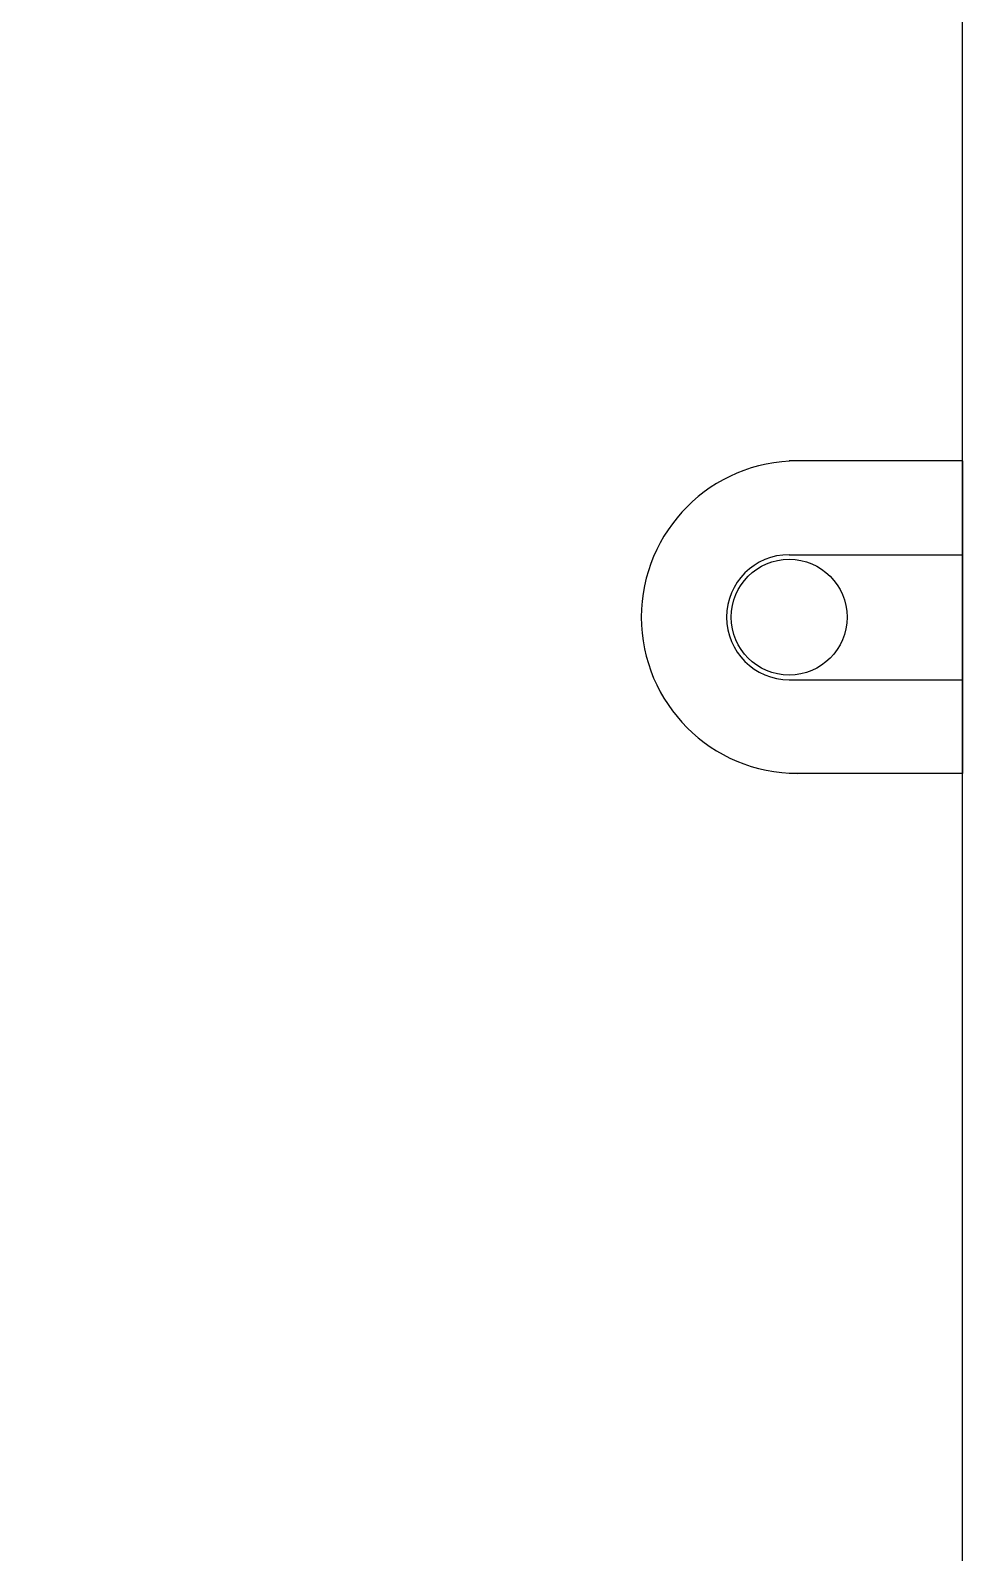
# Model space of a CAD drawing. Extents: x -4358 to 1981, y -50 to 2478.
# Drawn here: x 946 to 1274, y 678 to 1214 of the extents above; entities that cross this region are included whole.
import ezdxf

# ---------------------------------------------------------------- set-up
doc = ezdxf.new("R2010")
doc.units = 0
doc.header["$LTSCALE"] = 20
doc.header["$MEASUREMENT"] = 0
doc.layers.add('4', color=4, linetype='CONTINUOUS')
doc.layers.add('6', color=6, linetype='CONTINUOUS')

msp = doc.modelspace()

# ---------------------------------------------------------------- linework, layer by layer
at = {"layer": '4'}
for p, q in [((1273.6, 1062.62), (1212.6, 1062.62)), ((1273.6, 1062.62), (1273.6, 952.62)), ((1212.6, 1029.62), (1273.6, 1029.62)), ((1212.6, 985.62), (1273.6, 985.62)), ((1273.6, 952.62), (1212.6, 952.62))]:
    msp.add_line(p, q, dxfattribs=at)
msp.add_circle((1212.6, 1007.62), 20.38, dxfattribs=at)
for centre, radius in [((1215.6, 1007.62), 55), ((1212.6, 1007.62), 22)]:
    msp.add_arc(centre, radius, 90, 270, dxfattribs=at)
at = {"layer": '6'}
msp.add_lwpolyline([(346.1, 2222.65), (-653.9, 2222.65), (-653.9, 297.62), (1273.6, 297.62), (1273.6, 1322.62)], dxfattribs=at)

doc.saveas('drawing.dxf')
